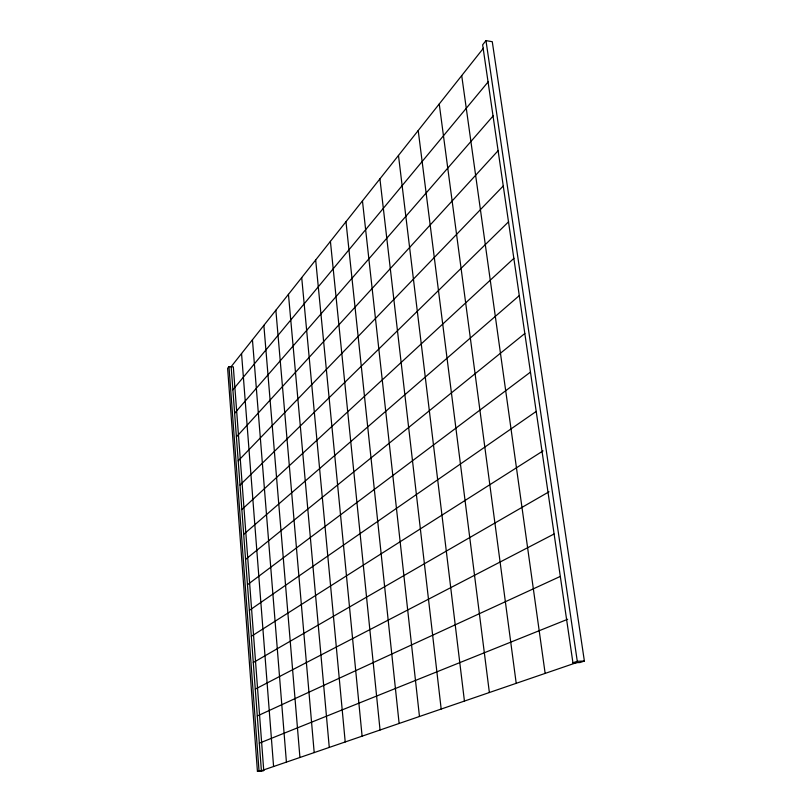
<?xml version="1.0" encoding="UTF-8"?>
<svg xmlns="http://www.w3.org/2000/svg" width="812" height="812" viewBox="0 0 812 812"><rect width="100%" height="100%" fill="white"/><g stroke="black" fill="none" stroke-linecap="round" stroke-linejoin="round"><path stroke-width="1.22" d="M228.974 366.628L227.624 368.333L257.434 771.4L263.748 770.547L233.328 366.892L228.974 366.628L259.018 770.862L257.434 771.4M485.972 40.6L482.643 44.822L572.927 662.785L579.981 662.541L584.376 661.039L492.275 41.706L485.972 40.6L577.281 661.283L572.927 662.785M483.434 48.182L231.146 366.679L261.383 770.7L576.459 662.663M232.871 389.831L488.327 81.667M234.627 413.247L493.229 115.822M236.404 436.927L498.294 150.474M238.19 460.871L503.45 185.755M240.007 485.089L508.616 221.747M241.834 509.571L513.955 258.297M243.691 534.347L519.396 295.517M245.569 559.397L524.836 333.499M247.457 584.741L530.48 372.109M249.385 610.38L536.224 411.43M251.324 636.324L543.025 450.904M253.283 662.562L549.013 491.788M255.272 689.114L554.007 534.032M257.282 715.991L560.209 576.459M259.322 743.183L567.669 619.272M259.018 770.862L263.748 770.547M577.281 661.283L584.376 661.039M461.713 75.617L545.146 673.402M439.241 103.977L516.209 683.318M418.21 130.529L489.372 692.524M398.479 155.437L464.434 701.081M379.925 178.853L441.18 709.049M362.457 200.909L419.469 716.499M345.983 221.706L399.128 723.472M330.413 241.357L380.046 730.008M315.675 259.962L362.101 736.159M301.709 277.592L345.212 741.955M288.453 294.33L329.266 747.426M275.857 310.235L314.193 752.592M263.859 325.368L299.932 757.484M252.441 339.792L286.413 762.123M241.55 353.545L273.583 766.518"/></g></svg>
